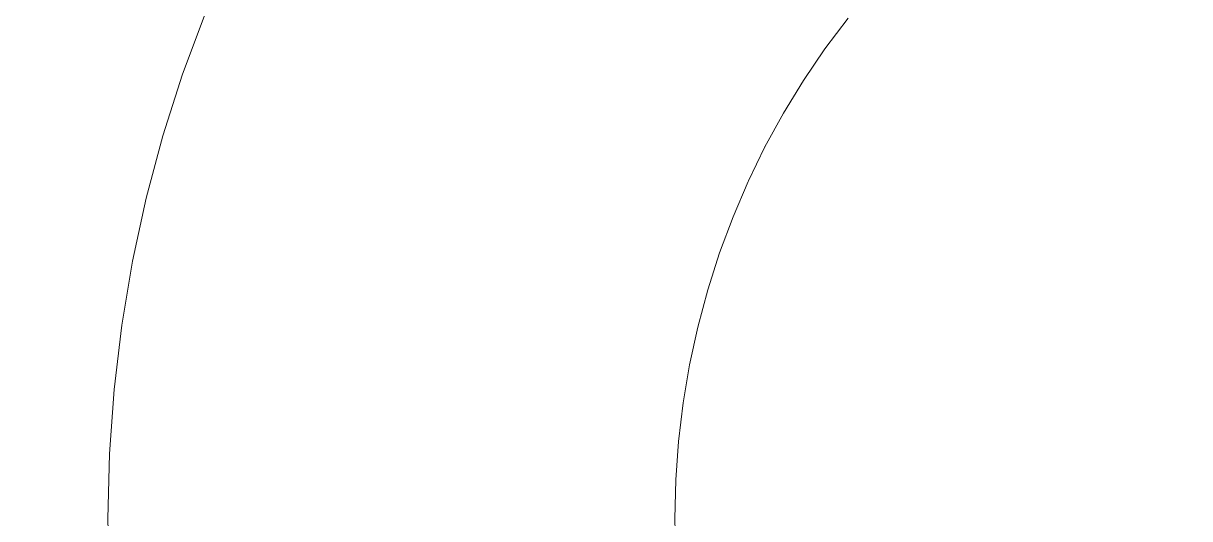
# Model space of a CAD drawing. Header units: millimetres. Extents: x -46169 to 237885, y -84465 to 18123.
# Drawn here: x 111348.4 to 111415.9, y -83718.6 to -83689.9 of the extents above; entities that cross this region are included whole.
import ezdxf

# ---------------------------------------------------------------- set-up
doc = ezdxf.new("R2010")
doc.units = ezdxf.units.MM
doc.header["$MEASUREMENT"] = 0
doc.linetypes.add('Wipeout_Contour', pattern=[1000, 0, -1000])
doc.layers.add('New_A-25-M_Wall_Int', color=7, linetype='Continuous')
doc.layers.add('New_A-35-M_FFE_Sanitary', color=7, linetype='Continuous')
doc.layers.add('New_A-35-M_FFE_Sanitary_Pen_No__1', color=7, linetype='Continuous', lineweight=13)

# ---------------------------------------------------------------- blocks, each defined once
blk = doc.blocks.new('Section Elem_63_2', base_point=(64459.155, -84332.606))
at = {"color": 254, "linetype": 'Wipeout_Contour', "lineweight": 0, "ltscale": 10170888.80680933}
blk.add_wipeout([(111691.443, -81932.606), (111206.043, -81932.606), (111206.043, -84332.606), (111691.443, -84332.606), (111691.443, -83796.064), (111428.518, -83796.103), (111425.039, -83796.015), (111421.375, -83795.735), (111417.728, -83795.269), (111414.108, -83794.619), (111410.523, -83793.786), (111406.982, -83792.771), (111403.493, -83791.578), (111400.064, -83790.209), (111396.705, -83788.667), (111393.423, -83786.957), (111390.226, -83785.082), (111387.122, -83783.047), (111384.118, -83780.856), (111381.221, -83778.516), (111378.439, -83776.031), (111377.542, -83775.182), (111374.921, -83772.598), (111372.424, -83769.884), (111370.06, -83767.046), (111367.833, -83764.091), (111365.748, -83761.027), (111363.812, -83757.861), (111362.027, -83754.6), (111360.4, -83751.252), (111358.933, -83747.826), (111357.63, -83744.33), (111356.494, -83740.771), (111355.529, -83737.159), (111354.736, -83733.502), (111354.117, -83729.81), (111353.673, -83726.09), (111353.407, -83722.352), (111353.318, -83718.606), (111353.407, -83714.859), (111353.673, -83711.122), (111354.117, -83707.402), (111354.736, -83703.709), (111355.529, -83700.053), (111356.494, -83696.441), (111357.63, -83692.882), (111358.933, -83689.385), (111360.4, -83685.959), (111362.027, -83682.612), (111363.812, -83679.351), (111365.748, -83676.184), (111367.833, -83673.12), (111370.06, -83670.166), (111372.424, -83667.328), (111374.921, -83664.614), (111377.542, -83662.029), (111378.439, -83661.18), (111381.221, -83658.696), (111384.118, -83656.355), (111387.122, -83654.165), (111390.226, -83652.13), (111393.423, -83650.255), (111396.705, -83648.544), (111400.064, -83647.003), (111403.493, -83645.634), (111406.982, -83644.441), (111410.523, -83643.426), (111414.108, -83642.593), (111417.728, -83641.942), (111421.375, -83641.477), (111425.039, -83641.197), (111428.517, -83641.108), (111691.443, -83641.108)], dxfattribs=at).dxf.layer = 'New_A-25-M_Wall_Int'
at = {"color": 254, "linetype": 'Wipeout_Contour', "lineweight": 0, "ltscale": 9337123.757754028}
blk.add_wipeout([(111386.168, -83716.366), (111386.115, -83718.606), (111386.168, -83720.845), (111386.327, -83723.08), (111386.592, -83725.303), (111386.962, -83727.51), (111387.436, -83729.696), (111388.013, -83731.855), (111388.692, -83733.983), (111389.471, -83736.073), (111390.348, -83738.121), (111391.321, -83740.122), (111392.388, -83742.071), (111393.545, -83743.964), (111394.791, -83745.796), (111396.123, -83747.562), (111397.536, -83749.258), (111399.028, -83750.881), (111400.07, -83751.908), (111401.297, -83753.003), (111402.96, -83754.347), (111404.684, -83755.604), (111406.467, -83756.773), (111408.302, -83757.849), (111410.187, -83758.831), (111412.115, -83759.716), (111414.084, -83760.502), (111416.087, -83761.187), (111418.12, -83761.77), (111420.178, -83762.248), (111422.257, -83762.622), (111424.351, -83762.889), (111426.455, -83763.05), (111428.758, -83763.108), (111691.443, -83763.069), (111691.443, -83674.103), (111428.759, -83674.103), (111426.455, -83674.162), (111424.351, -83674.323), (111422.257, -83674.59), (111420.178, -83674.963), (111418.12, -83675.442), (111416.087, -83676.024), (111414.084, -83676.709), (111412.115, -83677.495), (111410.187, -83678.381), (111408.302, -83679.363), (111406.467, -83680.439), (111404.684, -83681.607), (111402.96, -83682.865), (111401.297, -83684.209), (111400.07, -83685.304), (111399.028, -83686.331), (111397.536, -83687.954), (111396.123, -83689.65), (111394.791, -83691.416), (111393.545, -83693.248), (111392.388, -83695.14), (111391.321, -83697.09), (111390.348, -83699.091), (111389.471, -83701.139), (111388.692, -83703.229), (111388.013, -83705.356), (111387.436, -83707.515), (111386.962, -83709.701), (111386.592, -83711.909), (111386.327, -83714.132)], dxfattribs=at).dxf.layer = 'New_A-25-M_Wall_Int'
blk = doc.blocks.new('Section Elem_121_2', base_point=(64459.155, -84332.606))
at = {"color": 254, "linetype": 'Wipeout_Contour', "lineweight": 0, "ltscale": 557318.347181}
blk.add_wipeout([(111396.123, -83689.65), (111394.923, -83687.44), (111393.49, -83689.341), (111394.791, -83691.416)], dxfattribs=at).dxf.layer = 'New_A-35-M_FFE_Sanitary'
at = {"color": 254, "linetype": 'Wipeout_Contour', "lineweight": 0, "ltscale": 557318.558951}
blk.add_wipeout([(111394.791, -83691.416), (111393.49, -83689.341), (111392.149, -83691.312), (111393.545, -83693.248)], dxfattribs=at).dxf.layer = 'New_A-35-M_FFE_Sanitary'
at = {"layer": 'New_A-35-M_FFE_Sanitary_Pen_No__1', "linetype": 'Continuous'}
blk.add_line((111394.791, -83691.416), (111396.123, -83689.65), dxfattribs=at)
at = {"color": 254, "linetype": 'Wipeout_Contour', "lineweight": 0, "ltscale": 557305.179692}
blk.add_wipeout([(111393.49, -83689.341), (111390.334, -83686.189), (111388.849, -83688.372), (111392.149, -83691.312)], dxfattribs=at).dxf.layer = 'New_A-35-M_FFE_Sanitary'
at = {"color": 254, "linetype": 'Wipeout_Contour', "lineweight": 0, "ltscale": 557319.216975}
blk.add_wipeout([(111393.545, -83693.248), (111392.149, -83691.312), (111390.903, -83693.349), (111392.388, -83695.14)], dxfattribs=at).dxf.layer = 'New_A-35-M_FFE_Sanitary'
at = {"layer": 'New_A-35-M_FFE_Sanitary_Pen_No__1', "linetype": 'Continuous'}
blk.add_line((111393.545, -83693.248), (111394.791, -83691.416), dxfattribs=at)
at = {"color": 254, "linetype": 'Wipeout_Contour', "lineweight": 0, "ltscale": 557305.898641}
blk.add_wipeout([(111392.149, -83691.312), (111388.849, -83688.372), (111387.468, -83690.629), (111390.903, -83693.349)], dxfattribs=at).dxf.layer = 'New_A-35-M_FFE_Sanitary'
at = {"color": 254, "linetype": 'Wipeout_Contour', "lineweight": 0, "ltscale": 557285.430444}
blk.add_wipeout([(111388.849, -83688.372), (111384.148, -83684.876), (111382.608, -83687.394), (111387.468, -83690.629)], dxfattribs=at).dxf.layer = 'New_A-35-M_FFE_Sanitary'
at = {"color": 254, "linetype": 'Wipeout_Contour', "lineweight": 0, "ltscale": 557320.319699}
blk.add_wipeout([(111392.388, -83695.14), (111390.903, -83693.349), (111389.755, -83695.447), (111391.321, -83697.09)], dxfattribs=at).dxf.layer = 'New_A-35-M_FFE_Sanitary'
at = {"layer": 'New_A-35-M_FFE_Sanitary_Pen_No__1', "linetype": 'Continuous'}
blk.add_line((111392.388, -83695.14), (111393.545, -83693.248), dxfattribs=at)
at = {"color": 254, "linetype": 'Wipeout_Contour', "lineweight": 0, "ltscale": 557307.103517}
blk.add_wipeout([(111390.903, -83693.349), (111387.468, -83690.629), (111386.197, -83692.953), (111389.755, -83695.447)], dxfattribs=at).dxf.layer = 'New_A-35-M_FFE_Sanitary'
at = {"color": 254, "linetype": 'Wipeout_Contour', "lineweight": 0, "ltscale": 557286.769635}
blk.add_wipeout([(111387.468, -83690.629), (111382.608, -83687.394), (111381.189, -83689.986), (111386.197, -83692.953)], dxfattribs=at).dxf.layer = 'New_A-35-M_FFE_Sanitary'
at = {"color": 254, "linetype": 'Wipeout_Contour', "lineweight": 0, "ltscale": 557321.864501}
blk.add_wipeout([(111391.321, -83697.09), (111389.755, -83695.447), (111388.707, -83697.601), (111390.348, -83699.091)], dxfattribs=at).dxf.layer = 'New_A-35-M_FFE_Sanitary'
at = {"layer": 'New_A-35-M_FFE_Sanitary_Pen_No__1', "linetype": 'Continuous'}
blk.add_line((111391.321, -83697.09), (111392.388, -83695.14), dxfattribs=at)
at = {"color": 254, "linetype": 'Wipeout_Contour', "lineweight": 0, "ltscale": 557262.416708}
blk.add_wipeout([(111382.608, -83687.394), (111377.061, -83684.136), (111375.494, -83686.999), (111381.189, -83689.986)], dxfattribs=at).dxf.layer = 'New_A-35-M_FFE_Sanitary'
at = {"color": 254, "linetype": 'Wipeout_Contour', "lineweight": 0, "ltscale": 557308.791456}
blk.add_wipeout([(111389.755, -83695.447), (111386.197, -83692.953), (111385.037, -83695.339), (111388.707, -83697.601)], dxfattribs=at).dxf.layer = 'New_A-35-M_FFE_Sanitary'
at = {"color": 254, "linetype": 'Wipeout_Contour', "lineweight": 0, "ltscale": 557288.645966}
blk.add_wipeout([(111386.197, -83692.953), (111381.189, -83689.986), (111379.895, -83692.648), (111385.037, -83695.339)], dxfattribs=at).dxf.layer = 'New_A-35-M_FFE_Sanitary'
at = {"color": 254, "linetype": 'Wipeout_Contour', "lineweight": 0, "ltscale": 557323.847693}
blk.add_wipeout([(111390.348, -83699.091), (111388.707, -83697.601), (111387.763, -83699.806), (111389.471, -83701.139)], dxfattribs=at).dxf.layer = 'New_A-35-M_FFE_Sanitary'
at = {"layer": 'New_A-35-M_FFE_Sanitary_Pen_No__1', "linetype": 'Continuous'}
blk.add_line((111390.348, -83699.091), (111391.321, -83697.09), dxfattribs=at)
at = {"color": 254, "linetype": 'Wipeout_Contour', "lineweight": 0, "ltscale": 557264.498169}
blk.add_wipeout([(111381.189, -83689.986), (111375.494, -83686.999), (111374.065, -83689.939), (111379.895, -83692.648)], dxfattribs=at).dxf.layer = 'New_A-35-M_FFE_Sanitary'
at = {"color": 254, "linetype": 'Wipeout_Contour', "lineweight": 0, "ltscale": 557310.958432}
blk.add_wipeout([(111388.707, -83697.601), (111385.037, -83695.339), (111383.991, -83697.781), (111387.763, -83699.806)], dxfattribs=at).dxf.layer = 'New_A-35-M_FFE_Sanitary'
at = {"color": 254, "linetype": 'Wipeout_Contour', "lineweight": 0, "ltscale": 557240.025157}
blk.add_wipeout([(111375.494, -83686.999), (111369.979, -83684.446), (111368.434, -83687.623), (111374.065, -83689.939)], dxfattribs=at).dxf.layer = 'New_A-35-M_FFE_Sanitary'
at = {"color": 254, "linetype": 'Wipeout_Contour', "lineweight": 0, "ltscale": 557291.054957}
blk.add_wipeout([(111385.037, -83695.339), (111379.895, -83692.648), (111378.729, -83695.372), (111383.991, -83697.781)], dxfattribs=at).dxf.layer = 'New_A-35-M_FFE_Sanitary'
at = {"color": 254, "linetype": 'Wipeout_Contour', "lineweight": 0, "ltscale": 557326.264533}
blk.add_wipeout([(111389.471, -83701.139), (111387.763, -83699.806), (111386.925, -83702.055), (111388.692, -83703.229)], dxfattribs=at).dxf.layer = 'New_A-35-M_FFE_Sanitary'
at = {"layer": 'New_A-35-M_FFE_Sanitary_Pen_No__1', "linetype": 'Continuous'}
blk.add_line((111389.471, -83701.139), (111390.348, -83699.091), dxfattribs=at)
at = {"color": 254, "linetype": 'Wipeout_Contour', "lineweight": 0, "ltscale": 557267.17072}
blk.add_wipeout([(111379.895, -83692.648), (111374.065, -83689.939), (111372.777, -83692.947), (111378.729, -83695.372)], dxfattribs=at).dxf.layer = 'New_A-35-M_FFE_Sanitary'
at = {"color": 254, "linetype": 'Wipeout_Contour', "lineweight": 0, "ltscale": 557313.599269}
blk.add_wipeout([(111387.763, -83699.806), (111383.991, -83697.781), (111383.063, -83700.273), (111386.925, -83702.055)], dxfattribs=at).dxf.layer = 'New_A-35-M_FFE_Sanitary'
at = {"color": 254, "linetype": 'Wipeout_Contour', "lineweight": 0, "ltscale": 557242.942696}
blk.add_wipeout([(111374.065, -83689.939), (111368.434, -83687.623), (111367.042, -83690.875), (111372.777, -83692.947)], dxfattribs=at).dxf.layer = 'New_A-35-M_FFE_Sanitary'
at = {"color": 254, "linetype": 'Wipeout_Contour', "lineweight": 0, "ltscale": 557293.990848}
blk.add_wipeout([(111383.991, -83697.781), (111378.729, -83695.372), (111377.693, -83698.153), (111383.063, -83700.273)], dxfattribs=at).dxf.layer = 'New_A-35-M_FFE_Sanitary'
at = {"color": 254, "linetype": 'Wipeout_Contour', "lineweight": 0, "ltscale": 557329.109238}
blk.add_wipeout([(111388.692, -83703.229), (111386.925, -83702.055), (111386.195, -83704.345), (111388.013, -83705.356)], dxfattribs=at).dxf.layer = 'New_A-35-M_FFE_Sanitary'
at = {"layer": 'New_A-35-M_FFE_Sanitary_Pen_No__1', "linetype": 'Continuous'}
blk.add_line((111388.692, -83703.229), (111389.471, -83701.139), dxfattribs=at)
at = {"color": 254, "linetype": 'Wipeout_Contour', "lineweight": 0, "ltscale": 557222.059089}
blk.add_wipeout([(111368.434, -83687.623), (111363.86, -83686.053), (111362.397, -83689.47), (111367.042, -83690.875)], dxfattribs=at).dxf.layer = 'New_A-35-M_FFE_Sanitary'
at = {"color": 254, "linetype": 'Wipeout_Contour', "lineweight": 0, "ltscale": 557270.427956}
blk.add_wipeout([(111378.729, -83695.372), (111372.777, -83692.947), (111371.633, -83696.018), (111377.693, -83698.153)], dxfattribs=at).dxf.layer = 'New_A-35-M_FFE_Sanitary'
at = {"color": 254, "linetype": 'Wipeout_Contour', "lineweight": 0, "ltscale": 557316.707656}
blk.add_wipeout([(111386.925, -83702.055), (111383.063, -83700.273), (111382.253, -83702.809), (111386.195, -83704.345)], dxfattribs=at).dxf.layer = 'New_A-35-M_FFE_Sanitary'
at = {"color": 254, "linetype": 'Wipeout_Contour', "lineweight": 0, "ltscale": 557246.498667}
blk.add_wipeout([(111372.777, -83692.947), (111367.042, -83690.875), (111365.806, -83694.193), (111371.633, -83696.018)], dxfattribs=at).dxf.layer = 'New_A-35-M_FFE_Sanitary'
at = {"color": 254, "linetype": 'Wipeout_Contour', "lineweight": 0, "ltscale": 557297.446618}
blk.add_wipeout([(111383.063, -83700.273), (111377.693, -83698.153), (111376.79, -83700.982), (111382.253, -83702.809)], dxfattribs=at).dxf.layer = 'New_A-35-M_FFE_Sanitary'
at = {"color": 254, "linetype": 'Wipeout_Contour', "lineweight": 0, "ltscale": 557332.374999}
blk.add_wipeout([(111388.013, -83705.356), (111386.195, -83704.345), (111385.573, -83706.669), (111387.436, -83707.515)], dxfattribs=at).dxf.layer = 'New_A-35-M_FFE_Sanitary'
at = {"layer": 'New_A-35-M_FFE_Sanitary_Pen_No__1', "linetype": 'Continuous'}
blk.add_line((111388.013, -83705.356), (111388.692, -83703.229), dxfattribs=at)
at = {"color": 254, "linetype": 'Wipeout_Contour', "lineweight": 0, "ltscale": 557225.845632}
blk.add_wipeout([(111367.042, -83690.875), (111362.397, -83689.47), (111361.098, -83692.956), (111365.806, -83694.193)], dxfattribs=at).dxf.layer = 'New_A-35-M_FFE_Sanitary'
at = {"color": 254, "linetype": 'Wipeout_Contour', "lineweight": 0, "ltscale": 557274.26207}
blk.add_wipeout([(111377.693, -83698.153), (111371.633, -83696.018), (111370.636, -83699.143), (111376.79, -83700.982)], dxfattribs=at).dxf.layer = 'New_A-35-M_FFE_Sanitary'
at = {"color": 254, "linetype": 'Wipeout_Contour', "lineweight": 0, "ltscale": 557320.276163}
blk.add_wipeout([(111386.195, -83704.345), (111382.253, -83702.809), (111381.565, -83705.383), (111385.573, -83706.669)], dxfattribs=at).dxf.layer = 'New_A-35-M_FFE_Sanitary'
at = {"color": 254, "linetype": 'Wipeout_Contour', "lineweight": 0, "ltscale": 557211.612087}
blk.add_wipeout([(111362.397, -83689.47), (111359.55, -83688.947), (111358.227, -83692.496), (111361.098, -83692.956)], dxfattribs=at).dxf.layer = 'New_A-35-M_FFE_Sanitary'
at = {"color": 254, "linetype": 'Wipeout_Contour', "lineweight": 0, "ltscale": 557250.684522}
blk.add_wipeout([(111371.633, -83696.018), (111365.806, -83694.193), (111364.728, -83697.57), (111370.636, -83699.143)], dxfattribs=at).dxf.layer = 'New_A-35-M_FFE_Sanitary'
at = {"color": 254, "linetype": 'Wipeout_Contour', "lineweight": 0, "ltscale": 557301.414004}
blk.add_wipeout([(111382.253, -83702.809), (111376.79, -83700.982), (111376.022, -83703.854), (111381.565, -83705.383)], dxfattribs=at).dxf.layer = 'New_A-35-M_FFE_Sanitary'
at = {"color": 254, "linetype": 'Wipeout_Contour', "lineweight": 0, "ltscale": 557336.054001}
blk.add_wipeout([(111387.436, -83707.515), (111385.573, -83706.669), (111385.063, -83709.022), (111386.962, -83709.701)], dxfattribs=at).dxf.layer = 'New_A-35-M_FFE_Sanitary'
at = {"layer": 'New_A-35-M_FFE_Sanitary_Pen_No__1', "linetype": 'Continuous'}
blk.add_line((111387.436, -83707.515), (111388.013, -83705.356), dxfattribs=at)
at = {"color": 254, "linetype": 'Wipeout_Contour', "lineweight": 0, "ltscale": 557205.985609}
blk.add_wipeout([(111359.55, -83688.947), (111358.933, -83689.385), (111357.63, -83692.882), (111358.227, -83692.496)], dxfattribs=at).dxf.layer = 'New_A-35-M_FFE_Sanitary'
at = {"color": 254, "linetype": 'Wipeout_Contour', "lineweight": 0, "ltscale": 557230.303027}
blk.add_wipeout([(111365.806, -83694.193), (111361.098, -83692.956), (111359.966, -83696.505), (111364.728, -83697.57)], dxfattribs=at).dxf.layer = 'New_A-35-M_FFE_Sanitary'
at = {"color": 254, "linetype": 'Wipeout_Contour', "lineweight": 0, "ltscale": 557278.66387}
blk.add_wipeout([(111376.79, -83700.982), (111370.636, -83699.143), (111369.788, -83702.314), (111376.022, -83703.854)], dxfattribs=at).dxf.layer = 'New_A-35-M_FFE_Sanitary'
at = {"color": 254, "linetype": 'Wipeout_Contour', "lineweight": 0, "ltscale": 557324.296266}
blk.add_wipeout([(111385.573, -83706.669), (111381.565, -83705.383), (111381, -83707.989), (111385.063, -83709.022)], dxfattribs=at).dxf.layer = 'New_A-35-M_FFE_Sanitary'
at = {"color": 254, "linetype": 'Wipeout_Contour', "lineweight": 0, "ltscale": 557216.219426}
blk.add_wipeout([(111361.098, -83692.956), (111358.227, -83692.496), (111357.075, -83696.108), (111359.966, -83696.505)], dxfattribs=at).dxf.layer = 'New_A-35-M_FFE_Sanitary'
at = {"color": 254, "linetype": 'Wipeout_Contour', "lineweight": 0, "ltscale": 557255.490201}
blk.add_wipeout([(111370.636, -83699.143), (111364.728, -83697.57), (111363.812, -83700.998), (111369.788, -83702.314)], dxfattribs=at).dxf.layer = 'New_A-35-M_FFE_Sanitary'
at = {"color": 254, "linetype": 'Wipeout_Contour', "lineweight": 0, "ltscale": 557305.883526}
blk.add_wipeout([(111381.565, -83705.383), (111376.022, -83703.854), (111375.391, -83706.762), (111381, -83707.989)], dxfattribs=at).dxf.layer = 'New_A-35-M_FFE_Sanitary'
at = {"color": 254, "linetype": 'Wipeout_Contour', "lineweight": 0, "ltscale": 557340.137443}
blk.add_wipeout([(111386.962, -83709.701), (111385.063, -83709.022), (111384.665, -83711.397), (111386.592, -83711.909)], dxfattribs=at).dxf.layer = 'New_A-35-M_FFE_Sanitary'
at = {"layer": 'New_A-35-M_FFE_Sanitary_Pen_No__1', "linetype": 'Continuous'}
blk.add_line((111386.962, -83709.701), (111387.436, -83707.515), dxfattribs=at)
at = {"color": 254, "linetype": 'Wipeout_Contour', "lineweight": 0, "ltscale": 557210.598902}
blk.add_wipeout([(111358.227, -83692.496), (111357.63, -83692.882), (111356.494, -83696.441), (111357.075, -83696.108)], dxfattribs=at).dxf.layer = 'New_A-35-M_FFE_Sanitary'
at = {"color": 254, "linetype": 'Wipeout_Contour', "lineweight": 0, "ltscale": 557235.420538}
blk.add_wipeout([(111364.728, -83697.57), (111359.966, -83696.505), (111359.003, -83700.106), (111363.812, -83700.998)], dxfattribs=at).dxf.layer = 'New_A-35-M_FFE_Sanitary'
at = {"color": 254, "linetype": 'Wipeout_Contour', "lineweight": 0, "ltscale": 557283.622812}
blk.add_wipeout([(111376.022, -83703.854), (111369.788, -83702.314), (111369.091, -83705.525), (111375.391, -83706.762)], dxfattribs=at).dxf.layer = 'New_A-35-M_FFE_Sanitary'
at = {"color": 254, "linetype": 'Wipeout_Contour', "lineweight": 0, "ltscale": 557328.758372}
blk.add_wipeout([(111385.063, -83709.022), (111381, -83707.989), (111380.559, -83710.621), (111384.665, -83711.397)], dxfattribs=at).dxf.layer = 'New_A-35-M_FFE_Sanitary'
at = {"layer": 'New_A-35-M_FFE_Sanitary_Pen_No__1', "linetype": 'Continuous'}
blk.add_line((111357.63, -83692.882), (111358.933, -83689.385), dxfattribs=at)
at = {"color": 254, "linetype": 'Wipeout_Contour', "lineweight": 0, "ltscale": 557221.509215}
blk.add_wipeout([(111359.966, -83696.505), (111357.075, -83696.108), (111356.095, -83699.774), (111359.003, -83700.106)], dxfattribs=at).dxf.layer = 'New_A-35-M_FFE_Sanitary'
at = {"color": 254, "linetype": 'Wipeout_Contour', "lineweight": 0, "ltscale": 557260.904153}
blk.add_wipeout([(111369.788, -83702.314), (111363.812, -83700.998), (111363.059, -83704.469), (111369.091, -83705.525)], dxfattribs=at).dxf.layer = 'New_A-35-M_FFE_Sanitary'
at = {"color": 254, "linetype": 'Wipeout_Contour', "lineweight": 0, "ltscale": 557310.844517}
blk.add_wipeout([(111381, -83707.989), (111375.391, -83706.762), (111374.899, -83709.698), (111380.559, -83710.621)], dxfattribs=at).dxf.layer = 'New_A-35-M_FFE_Sanitary'
at = {"color": 254, "linetype": 'Wipeout_Contour', "lineweight": 0, "ltscale": 557344.615563}
blk.add_wipeout([(111386.592, -83711.909), (111384.665, -83711.397), (111384.38, -83713.791), (111386.327, -83714.132)], dxfattribs=at).dxf.layer = 'New_A-35-M_FFE_Sanitary'
at = {"layer": 'New_A-35-M_FFE_Sanitary_Pen_No__1', "linetype": 'Continuous'}
blk.add_line((111386.592, -83711.909), (111386.962, -83709.701), dxfattribs=at)
at = {"color": 254, "linetype": 'Wipeout_Contour', "lineweight": 0, "ltscale": 557215.895496}
blk.add_wipeout([(111357.075, -83696.108), (111356.494, -83696.441), (111355.529, -83700.053), (111356.095, -83699.774)], dxfattribs=at).dxf.layer = 'New_A-35-M_FFE_Sanitary'
at = {"color": 254, "linetype": 'Wipeout_Contour', "lineweight": 0, "ltscale": 557241.185838}
blk.add_wipeout([(111363.812, -83700.998), (111359.003, -83700.106), (111358.212, -83703.752), (111363.059, -83704.469)], dxfattribs=at).dxf.layer = 'New_A-35-M_FFE_Sanitary'
at = {"color": 254, "linetype": 'Wipeout_Contour', "lineweight": 0, "ltscale": 557289.127022}
blk.add_wipeout([(111375.391, -83706.762), (111369.091, -83705.525), (111368.548, -83708.768), (111374.899, -83709.698)], dxfattribs=at).dxf.layer = 'New_A-35-M_FFE_Sanitary'
at = {"color": 254, "linetype": 'Wipeout_Contour', "lineweight": 0, "ltscale": 557333.651851}
blk.add_wipeout([(111384.665, -83711.397), (111380.559, -83710.621), (111380.243, -83713.272), (111384.38, -83713.791)], dxfattribs=at).dxf.layer = 'New_A-35-M_FFE_Sanitary'
at = {"layer": 'New_A-35-M_FFE_Sanitary_Pen_No__1', "linetype": 'Continuous'}
blk.add_line((111356.494, -83696.441), (111357.63, -83692.882), dxfattribs=at)
at = {"color": 254, "linetype": 'Wipeout_Contour', "lineweight": 0, "ltscale": 557227.468698}
blk.add_wipeout([(111359.003, -83700.106), (111356.095, -83699.774), (111355.29, -83703.486), (111358.212, -83703.752)], dxfattribs=at).dxf.layer = 'New_A-35-M_FFE_Sanitary'
at = {"color": 254, "linetype": 'Wipeout_Contour', "lineweight": 0, "ltscale": 557266.913369}
blk.add_wipeout([(111369.091, -83705.525), (111363.059, -83704.469), (111362.472, -83707.973), (111368.548, -83708.768)], dxfattribs=at).dxf.layer = 'New_A-35-M_FFE_Sanitary'
at = {"color": 254, "linetype": 'Wipeout_Contour', "lineweight": 0, "ltscale": 557316.285157}
blk.add_wipeout([(111380.559, -83710.621), (111374.899, -83709.698), (111374.547, -83712.655), (111380.243, -83713.272)], dxfattribs=at).dxf.layer = 'New_A-35-M_FFE_Sanitary'
at = {"color": 254, "linetype": 'Wipeout_Contour', "lineweight": 0, "ltscale": 557349.477671}
blk.add_wipeout([(111386.327, -83714.132), (111384.38, -83713.791), (111384.208, -83716.195), (111386.168, -83716.366)], dxfattribs=at).dxf.layer = 'New_A-35-M_FFE_Sanitary'
at = {"layer": 'New_A-35-M_FFE_Sanitary_Pen_No__1', "linetype": 'Continuous'}
blk.add_line((111386.327, -83714.132), (111386.592, -83711.909), dxfattribs=at)
at = {"color": 254, "linetype": 'Wipeout_Contour', "lineweight": 0, "ltscale": 557221.862577}
blk.add_wipeout([(111356.095, -83699.774), (111355.529, -83700.053), (111354.735, -83703.709), (111355.29, -83703.486)], dxfattribs=at).dxf.layer = 'New_A-35-M_FFE_Sanitary'
at = {"color": 254, "linetype": 'Wipeout_Contour', "lineweight": 0, "ltscale": 557247.58504}
blk.add_wipeout([(111363.059, -83704.469), (111358.212, -83703.752), (111357.595, -83707.434), (111362.472, -83707.973)], dxfattribs=at).dxf.layer = 'New_A-35-M_FFE_Sanitary'
at = {"color": 254, "linetype": 'Wipeout_Contour', "lineweight": 0, "ltscale": 557295.163338}
blk.add_wipeout([(111374.899, -83709.698), (111368.548, -83708.768), (111368.159, -83712.034), (111374.547, -83712.655)], dxfattribs=at).dxf.layer = 'New_A-35-M_FFE_Sanitary'
at = {"color": 254, "linetype": 'Wipeout_Contour', "lineweight": 0, "ltscale": 557338.965072}
blk.add_wipeout([(111384.38, -83713.791), (111380.243, -83713.272), (111380.053, -83715.936), (111384.208, -83716.195)], dxfattribs=at).dxf.layer = 'New_A-35-M_FFE_Sanitary'
at = {"layer": 'New_A-35-M_FFE_Sanitary_Pen_No__1', "linetype": 'Continuous'}
blk.add_line((111355.529, -83700.053), (111356.494, -83696.441), dxfattribs=at)
at = {"color": 254, "linetype": 'Wipeout_Contour', "lineweight": 0, "ltscale": 557234.083509}
blk.add_wipeout([(111358.212, -83703.752), (111355.29, -83703.486), (111354.661, -83707.234), (111357.595, -83707.434)], dxfattribs=at).dxf.layer = 'New_A-35-M_FFE_Sanitary'
at = {"color": 254, "linetype": 'Wipeout_Contour', "lineweight": 0, "ltscale": 557273.503417}
blk.add_wipeout([(111368.548, -83708.768), (111362.472, -83707.973), (111362.051, -83711.503), (111368.159, -83712.034)], dxfattribs=at).dxf.layer = 'New_A-35-M_FFE_Sanitary'
at = {"color": 254, "linetype": 'Wipeout_Contour', "lineweight": 0, "ltscale": 557322.192523}
blk.add_wipeout([(111380.243, -83713.272), (111374.547, -83712.655), (111374.335, -83715.627), (111380.053, -83715.936)], dxfattribs=at).dxf.layer = 'New_A-35-M_FFE_Sanitary'
at = {"color": 254, "linetype": 'Wipeout_Contour', "lineweight": 0, "ltscale": 557354.712178}
blk.add_wipeout([(111386.168, -83716.366), (111384.208, -83716.195), (111384.151, -83718.606), (111386.115, -83718.606)], dxfattribs=at).dxf.layer = 'New_A-35-M_FFE_Sanitary'
at = {"layer": 'New_A-35-M_FFE_Sanitary_Pen_No__1', "linetype": 'Continuous'}
blk.add_line((111386.168, -83716.366), (111386.327, -83714.132), dxfattribs=at)
at = {"color": 254, "linetype": 'Wipeout_Contour', "lineweight": 0, "ltscale": 557228.485693}
blk.add_wipeout([(111355.29, -83703.486), (111354.735, -83703.709), (111354.117, -83707.402), (111354.661, -83707.234)], dxfattribs=at).dxf.layer = 'New_A-35-M_FFE_Sanitary'
at = {"color": 254, "linetype": 'Wipeout_Contour', "lineweight": 0, "ltscale": 557254.602733}
blk.add_wipeout([(111362.472, -83707.973), (111357.595, -83707.434), (111357.153, -83711.143), (111362.051, -83711.503)], dxfattribs=at).dxf.layer = 'New_A-35-M_FFE_Sanitary'
at = {"color": 254, "linetype": 'Wipeout_Contour', "lineweight": 0, "ltscale": 557301.717349}
blk.add_wipeout([(111374.547, -83712.655), (111368.159, -83712.034), (111367.925, -83715.316), (111374.335, -83715.627)], dxfattribs=at).dxf.layer = 'New_A-35-M_FFE_Sanitary'
at = {"color": 254, "linetype": 'Wipeout_Contour', "lineweight": 0, "ltscale": 557344.685455}
blk.add_wipeout([(111384.208, -83716.195), (111380.053, -83715.936), (111379.99, -83718.606), (111384.151, -83718.606)], dxfattribs=at).dxf.layer = 'New_A-35-M_FFE_Sanitary'
at = {"layer": 'New_A-35-M_FFE_Sanitary_Pen_No__1', "linetype": 'Continuous'}
blk.add_line((111354.735, -83703.709), (111355.529, -83700.053), dxfattribs=at)
at = {"color": 254, "linetype": 'Wipeout_Contour', "lineweight": 0, "ltscale": 557241.3377}
blk.add_wipeout([(111357.595, -83707.434), (111354.661, -83707.234), (111354.212, -83711.009), (111357.153, -83711.143)], dxfattribs=at).dxf.layer = 'New_A-35-M_FFE_Sanitary'
at = {"color": 254, "linetype": 'Wipeout_Contour', "lineweight": 0, "ltscale": 557280.658479}
blk.add_wipeout([(111368.159, -83712.034), (111362.051, -83711.503), (111361.798, -83715.05), (111367.925, -83715.316)], dxfattribs=at).dxf.layer = 'New_A-35-M_FFE_Sanitary'
at = {"color": 254, "linetype": 'Wipeout_Contour', "lineweight": 0, "ltscale": 557328.552641}
blk.add_wipeout([(111380.053, -83715.936), (111374.335, -83715.627), (111374.265, -83718.606), (111379.99, -83718.606)], dxfattribs=at).dxf.layer = 'New_A-35-M_FFE_Sanitary'
at = {"color": 254, "linetype": 'Wipeout_Contour', "lineweight": 0, "ltscale": 557360.214863}
blk.add_wipeout([(111386.115, -83718.606), (111384.151, -83718.606), (111384.208, -83721.016), (111386.168, -83720.845)], dxfattribs=at).dxf.layer = 'New_A-35-M_FFE_Sanitary'
at = {"layer": 'New_A-35-M_FFE_Sanitary_Pen_No__1', "linetype": 'Continuous'}
for p, q in [((111386.115, -83718.606), (111386.168, -83716.366)), ((111386.168, -83720.845), (111386.115, -83718.606))]:
    blk.add_line(p, q, dxfattribs=at)
at = {"color": 254, "linetype": 'Wipeout_Contour', "lineweight": 0, "ltscale": 557235.748768}
blk.add_wipeout([(111354.661, -83707.234), (111354.117, -83707.402), (111353.673, -83711.122), (111354.212, -83711.009)], dxfattribs=at).dxf.layer = 'New_A-35-M_FFE_Sanitary'
at = {"color": 254, "linetype": 'Wipeout_Contour', "lineweight": 0, "ltscale": 557262.222016}
blk.add_wipeout([(111362.051, -83711.503), (111357.153, -83711.143), (111356.888, -83714.87), (111361.798, -83715.05)], dxfattribs=at).dxf.layer = 'New_A-35-M_FFE_Sanitary'
at = {"color": 254, "linetype": 'Wipeout_Contour', "lineweight": 0, "ltscale": 557308.773453}
blk.add_wipeout([(111374.335, -83715.627), (111367.925, -83715.316), (111367.847, -83718.606), (111374.265, -83718.606)], dxfattribs=at).dxf.layer = 'New_A-35-M_FFE_Sanitary'
at = {"color": 254, "linetype": 'Wipeout_Contour', "lineweight": 0, "ltscale": 557350.674027}
blk.add_wipeout([(111384.151, -83718.606), (111379.99, -83718.606), (111380.053, -83721.276), (111384.208, -83721.016)], dxfattribs=at).dxf.layer = 'New_A-35-M_FFE_Sanitary'
at = {"layer": 'New_A-35-M_FFE_Sanitary_Pen_No__1', "linetype": 'Continuous'}
blk.add_line((111354.117, -83707.402), (111354.735, -83703.709), dxfattribs=at)
at = {"color": 254, "linetype": 'Wipeout_Contour', "lineweight": 0, "ltscale": 557249.213784}
blk.add_wipeout([(111357.153, -83711.143), (111354.212, -83711.009), (111353.941, -83714.803), (111356.888, -83714.87)], dxfattribs=at).dxf.layer = 'New_A-35-M_FFE_Sanitary'
at = {"color": 254, "linetype": 'Wipeout_Contour', "lineweight": 0, "ltscale": 557288.361395}
blk.add_wipeout([(111367.925, -83715.316), (111361.798, -83715.05), (111361.714, -83718.606), (111367.847, -83718.606)], dxfattribs=at).dxf.layer = 'New_A-35-M_FFE_Sanitary'
at = {"color": 254, "linetype": 'Wipeout_Contour', "lineweight": 0, "ltscale": 557243.634096}
blk.add_wipeout([(111354.212, -83711.009), (111353.673, -83711.122), (111353.407, -83714.859), (111353.941, -83714.803)], dxfattribs=at).dxf.layer = 'New_A-35-M_FFE_Sanitary'
at = {"color": 254, "linetype": 'Wipeout_Contour', "lineweight": 0, "ltscale": 557270.424544}
blk.add_wipeout([(111361.798, -83715.05), (111356.888, -83714.87), (111356.799, -83718.606), (111361.714, -83718.606)], dxfattribs=at).dxf.layer = 'New_A-35-M_FFE_Sanitary'
at = {"color": 254, "linetype": 'Wipeout_Contour', "lineweight": 0, "ltscale": 557316.193564}
blk.add_wipeout([(111374.265, -83718.606), (111367.847, -83718.606), (111367.925, -83721.896), (111374.335, -83721.585)], dxfattribs=at).dxf.layer = 'New_A-35-M_FFE_Sanitary'
at = {"layer": 'New_A-35-M_FFE_Sanitary_Pen_No__1', "linetype": 'Continuous'}
blk.add_line((111353.673, -83711.122), (111354.117, -83707.402), dxfattribs=at)
at = {"color": 254, "linetype": 'Wipeout_Contour', "lineweight": 0, "ltscale": 557257.692777}
blk.add_wipeout([(111356.888, -83714.87), (111353.941, -83714.803), (111353.851, -83718.606), (111356.799, -83718.606)], dxfattribs=at).dxf.layer = 'New_A-35-M_FFE_Sanitary'
at = {"color": 254, "linetype": 'Wipeout_Contour', "lineweight": 0, "ltscale": 557252.122263}
blk.add_wipeout([(111353.941, -83714.803), (111353.407, -83714.859), (111353.318, -83718.606), (111353.851, -83718.606)], dxfattribs=at).dxf.layer = 'New_A-35-M_FFE_Sanitary'
at = {"color": 254, "linetype": 'Wipeout_Contour', "lineweight": 0, "ltscale": 557279.12977}
blk.add_wipeout([(111361.714, -83718.606), (111356.799, -83718.606), (111356.888, -83722.342), (111361.798, -83722.162)], dxfattribs=at).dxf.layer = 'New_A-35-M_FFE_Sanitary'
at = {"layer": 'New_A-35-M_FFE_Sanitary_Pen_No__1', "linetype": 'Continuous'}
blk.add_line((111353.407, -83714.859), (111353.673, -83711.122), dxfattribs=at)
at = {"color": 254, "linetype": 'Wipeout_Contour', "lineweight": 0, "ltscale": 557266.732}
blk.add_wipeout([(111356.799, -83718.606), (111353.851, -83718.606), (111353.941, -83722.409), (111356.888, -83722.342)], dxfattribs=at).dxf.layer = 'New_A-35-M_FFE_Sanitary'
at = {"color": 254, "linetype": 'Wipeout_Contour', "lineweight": 0, "ltscale": 557261.177992}
blk.add_wipeout([(111353.851, -83718.606), (111353.318, -83718.606), (111353.407, -83722.352), (111353.941, -83722.409)], dxfattribs=at).dxf.layer = 'New_A-35-M_FFE_Sanitary'
at = {"layer": 'New_A-35-M_FFE_Sanitary_Pen_No__1', "linetype": 'Continuous'}
for p, q in [((111353.318, -83718.606), (111353.407, -83714.859)), ((111353.407, -83722.352), (111353.318, -83718.606))]:
    blk.add_line(p, q, dxfattribs=at)

msp = doc.modelspace()

# ---------------------------------------------------------------- block references
at = {"layer": 'New_A-25-M_Wall_Int'}
msp.add_blockref('Section Elem_63_2', (64459.155, -84332.606), dxfattribs=at)

# ---------------------------------------------------------------- next in the draw order: block references
at = {"layer": 'New_A-35-M_FFE_Sanitary'}
msp.add_blockref('Section Elem_121_2', (64459.155, -84332.606), dxfattribs=at)

doc.saveas('drawing.dxf')
